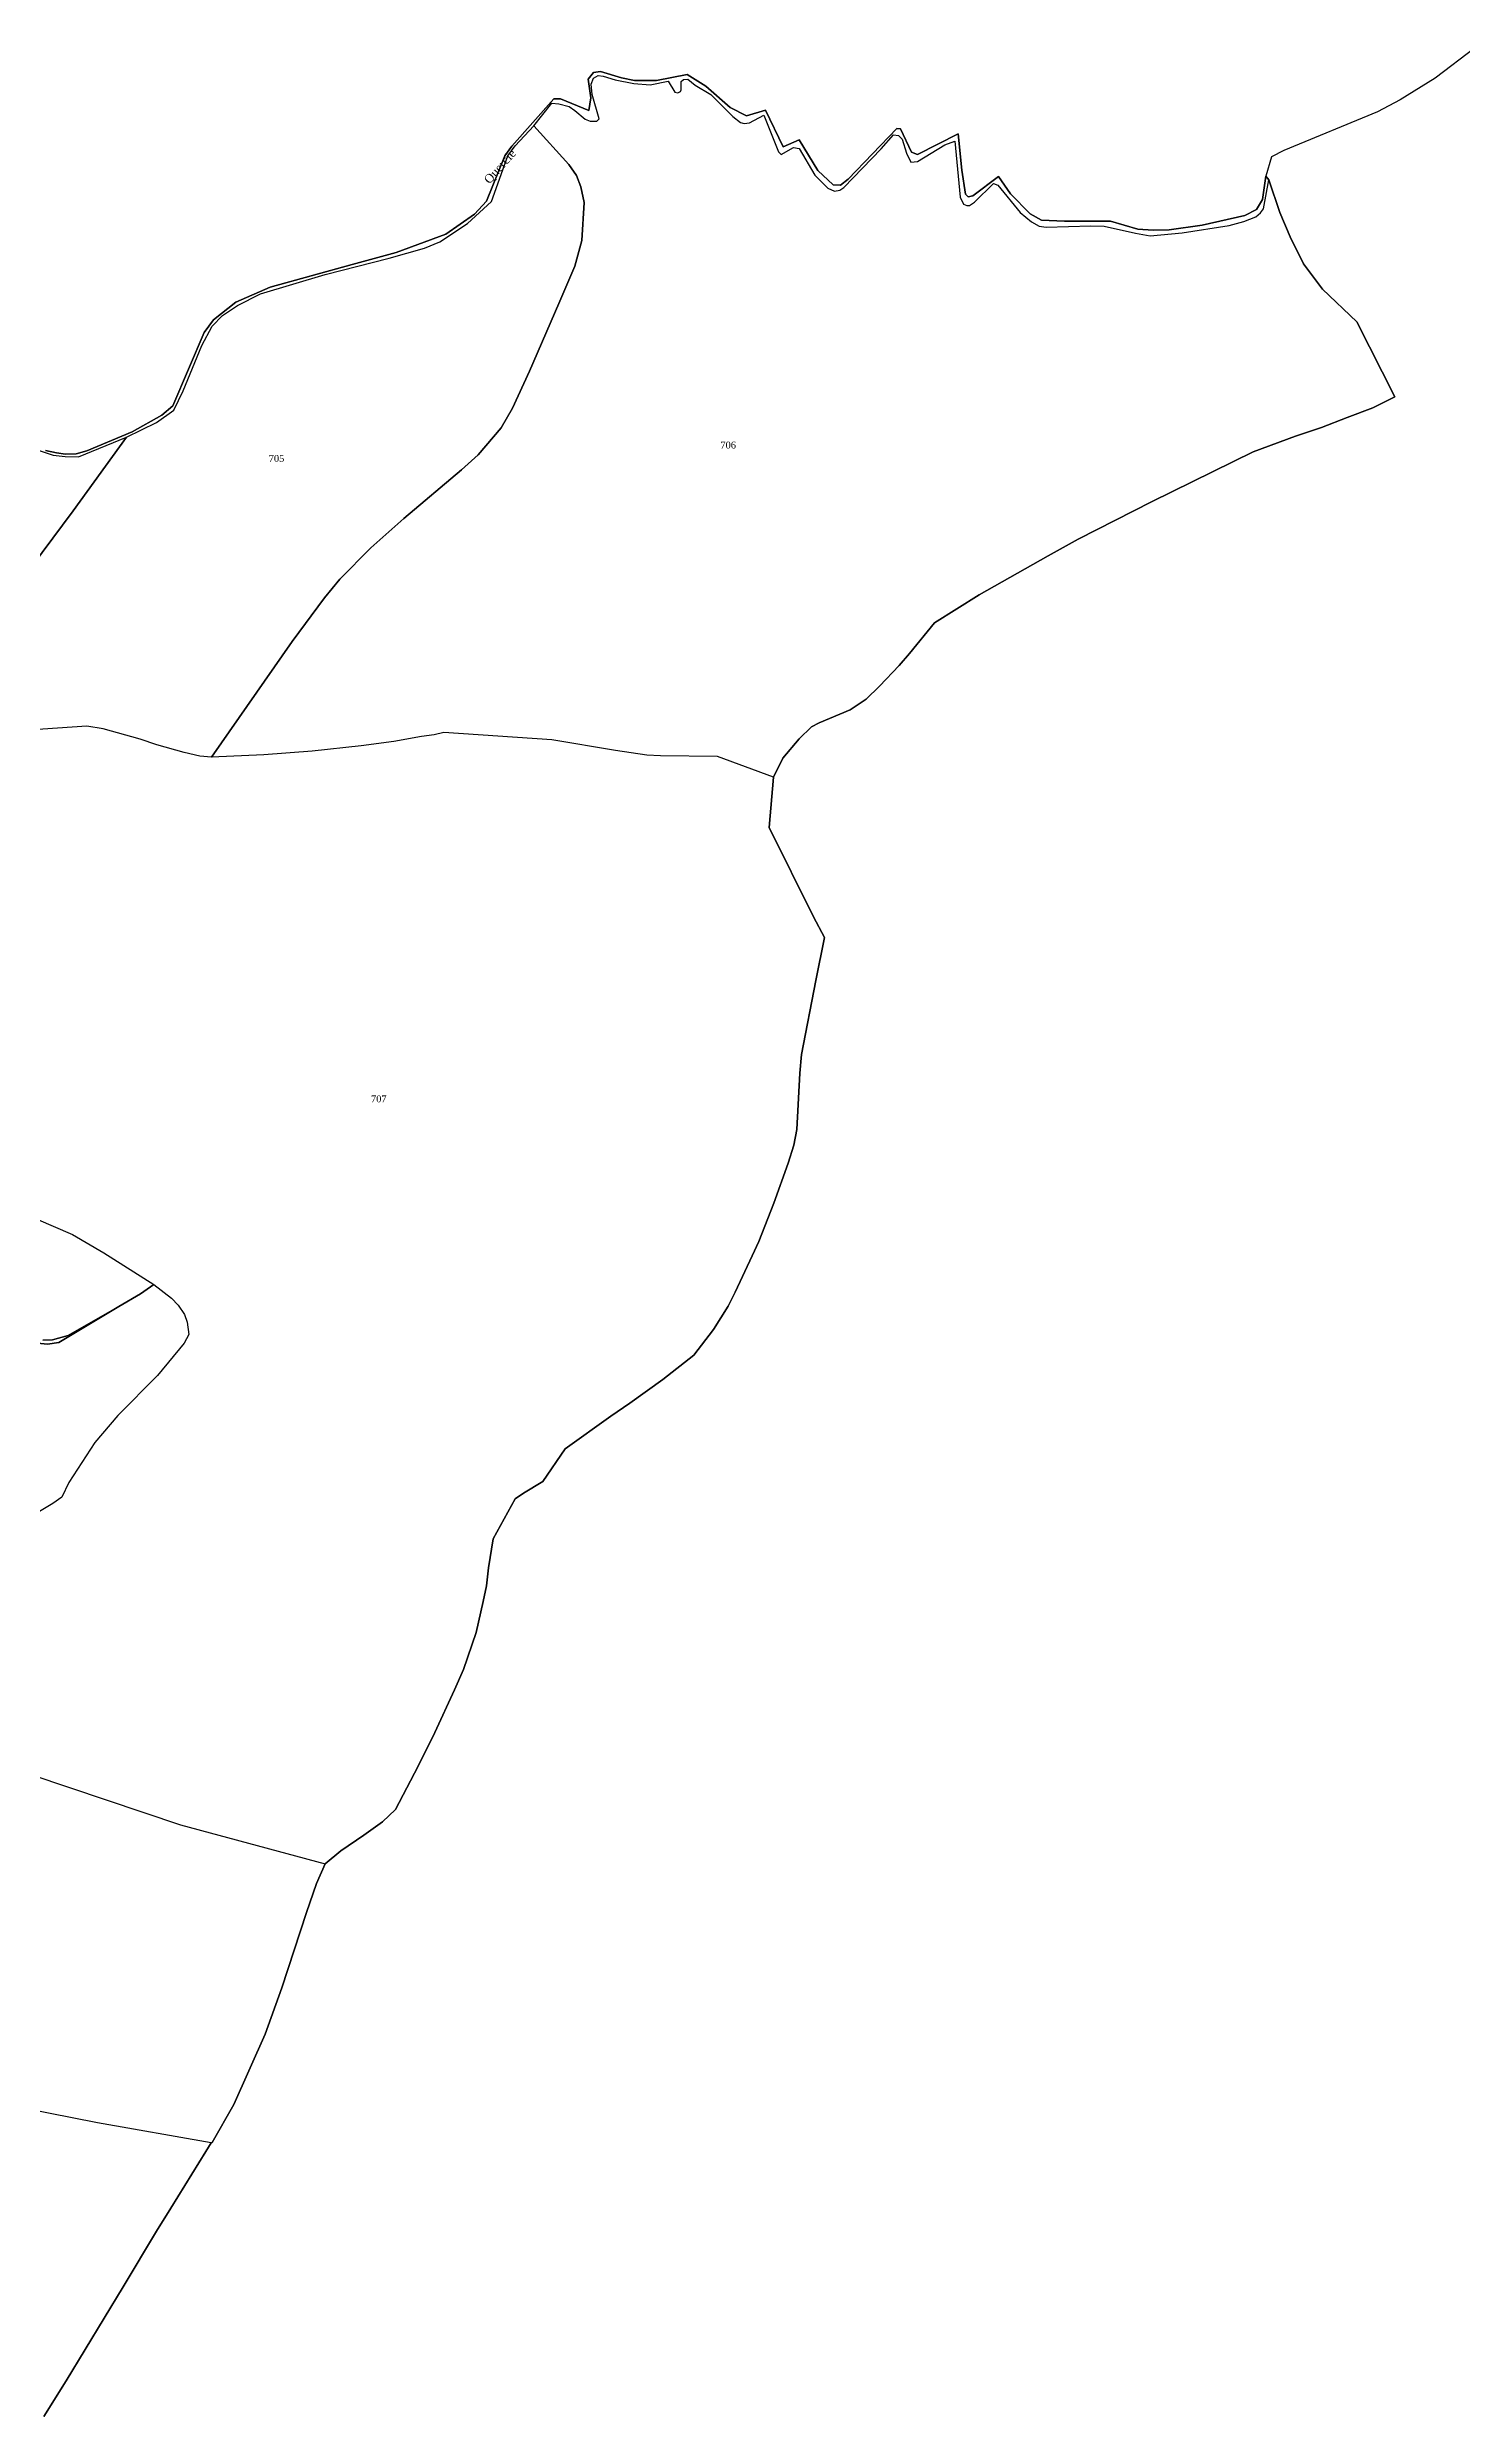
# Model space of a CAD drawing. Extents: x 1206804 to 1210977, y 6152742 to 6157901.
# Drawn here: x 1209822 to 1210234, y 6154712 to 6155403 of the extents above; entities that cross this region are included whole.
import ezdxf

# ---------------------------------------------------------------- set-up
doc = ezdxf.new("R2010")
doc.units = 0
doc.linetypes.add('CONTINU', pattern=[0])
for name, color, linetype in [('1LIEUDIT', 7, 'CONTINU'), ('1PARCELLE', 7, 'CONTINU'), ('1SECTION', 7, 'CONTINU'), ('1SUBDSECT', 7, 'CONTINU'), ('1TRONFLUV', 7, 'CONTINU'), ('1ZONCOMM', 7, 'CONTINU'), ('3PARCELLETEX', 7, 'CONTINU'), ('3ZONCOMMTEX', 7, 'CONTINU')]:
    doc.layers.add(name, color=color, linetype=linetype)
doc.styles.get("Standard").update_dxf_attribs({"font": 'Times New Roman'})

msp = doc.modelspace()

# ---------------------------------------------------------------- linework, layer by layer
at = {"layer": '1LIEUDIT'}
msp.add_lwpolyline([(1209821.18, 6155285.14), (1209824.32, 6155284.48), (1209826.97, 6155284.1), (1209830.11, 6155284.19), (1209833.17, 6155285.02), (1209846.35, 6155290.55), (1209855, 6155295.42), (1209858.21, 6155298.17), (1209867.39, 6155319.48), (1209870.06, 6155323.23), (1209876.6, 6155328.34), (1209886.61, 6155332.73), (1209910.53, 6155339.35), (1209923.26, 6155342.77), (1209937.75, 6155348.17), (1209946.11, 6155354), (1209949.63, 6155357.74), (1209954.99, 6155371.02), (1209957.05, 6155373.82), (1209969.22, 6155387.62), (1209971.16, 6155387.59), (1209979.4, 6155384.22), (1209980, 6155387.92), (1209979.23, 6155393.28), (1209980.82, 6155395.21), (1209982.83, 6155395.56), (1209988.94, 6155393.71), (1209992.77, 6155392.92), (1209999.17, 6155392.89), (1210008.05, 6155394.68), (1210013.5, 6155391.26), (1210020.64, 6155385.09), (1210025.33, 6155382.61), (1210030.95, 6155384.24), (1210036.03, 6155373.58), (1210040.7, 6155375.65), (1210046.18, 6155366.67), (1210050.58, 6155362.5), (1210052.76, 6155362.46), (1210054.97, 6155364.17), (1210069.15, 6155378.89), (1210070.26, 6155378.84), (1210073.44, 6155372.07), (1210075.22, 6155371.36), (1210087, 6155377.39), (1210088.14, 6155366.81), (1210089.14, 6155359.79), (1210089.95, 6155358.99), (1210091.28, 6155359.28), (1210098.77, 6155364.92), (1210102.33, 6155359.94), (1210108.01, 6155354.03), (1210111.28, 6155352.21), (1210118.02, 6155351.92), (1210131.43, 6155351.97), (1210139.43, 6155349.63), (1210143.81, 6155349.32), (1210148.51, 6155349.4), (1210158.12, 6155350.73), (1210170.56, 6155353.63), (1210173.98, 6155355.31), (1210175.72, 6155358.22), (1210176.7, 6155365.05), (1210177.55, 6155363.98), (1210180.74, 6155354.43), (1210183.79, 6155347.33), (1210187.61, 6155339.5), (1210193.21, 6155332.16), (1210203.22, 6155322.57), (1210214.27, 6155300.77), (1210207.89, 6155297.56), (1210200.38, 6155294.78), (1210192.85, 6155291.84), (1210185.3, 6155289.26), (1210172.97, 6155284.77), (1210143.52, 6155270.3), (1210122.04, 6155259.28), (1210113.26, 6155254.39), (1210093.14, 6155243.07), (1210080.18, 6155234.91), (1210072.9, 6155225.95), (1210069.84, 6155222.48), (1210064.16, 6155216.45), (1210060.2, 6155212.69), (1210055.59, 6155209.58), (1210046.56, 6155205.81), (1210044.28, 6155204.62), (1210040.72, 6155201.08), (1210035.95, 6155195.44), (1210033.19, 6155189.93), (1210032.01, 6155175.25), (1210044.89, 6155149.22), (1210048.08, 6155143.19), (1210045.56, 6155130.67), (1210041.4, 6155109.17), (1210040.93, 6155103.68), (1210040.08, 6155087.29), (1210039.12, 6155082.77), (1210037.52, 6155077.53), (1210033.38, 6155065.8), (1210028.93, 6155054.66), (1210027.02, 6155050.48), (1210022.04, 6155039.88), (1210019.99, 6155035.84), (1210015.8, 6155029.04), (1210010, 6155021.59), (1210000.95, 6155014.41), (1209991.36, 6155007.53), (1209985.87, 6155003.8), (1209972.54, 6154994.23), (1209966.02, 6154984.71), (1209960.41, 6154981.37), (1209957.94, 6154979.65), (1209951.61, 6154968.04), (1209950.24, 6154959.62), (1209949.61, 6154954.37), (1209948.67, 6154949.76), (1209946.64, 6154940.74), (1209942.96, 6154929.97), (1209940.25, 6154924.06), (1209934.54, 6154911.57), (1209929.72, 6154901.8), (1209923.14, 6154889.17), (1209919.3, 6154885.57), (1209913.87, 6154881.67), (1209907.14, 6154877.1), (1209902.64, 6154873.39), (1209900.12, 6154867.62), (1209897.18, 6154859.21), (1209890.01, 6154837.21), (1209885.1, 6154823.67), (1209875.96, 6154803.24), (1209869.68, 6154792.14), (1209869.37, 6154792.06), (1209867.89, 6154789.58), (1209857.69, 6154773.02), (1209853.5, 6154766.28), (1209843.77, 6154750.08), (1209827.13, 6154722.73), (1209820.7, 6154712.29)], dxfattribs=at)
at = {"layer": '1PARCELLE'}
msp.add_lwpolyline([(1210033.19, 6155189.93), (1210016.9, 6155196.01), (1210000.35, 6155196.21), (1209996.35, 6155196.35), (1209987.17, 6155197.69), (1209968.67, 6155200.87), (1209937.23, 6155202.94), (1209934.35, 6155202.28), (1209930.67, 6155201.81), (1209922.67, 6155200.34), (1209913.08, 6155199.04), (1209898.87, 6155197.55), (1209884.75, 6155196.42), (1209869.54, 6155195.8), (1209892.97, 6155229.51), (1209902.41, 6155242.18), (1209906.91, 6155247.65), (1209915.97, 6155256.79), (1209925.55, 6155265.35), (1209942.32, 6155279.45), (1209947.16, 6155283.84), (1209953.9, 6155291.68), (1209957.16, 6155297.49), (1209962.18, 6155308.24), (1209970.66, 6155327.95), (1209975.36, 6155338.84), (1209977.36, 6155346.29), (1209978.12, 6155357.4), (1209977.14, 6155361.93), (1209975.82, 6155365.26), (1209973.61, 6155368.46), (1209963.39, 6155379.7), (1209968.63, 6155386.31), (1209970.69, 6155386.09), (1209973.66, 6155385.34), (1209975.4, 6155384.21), (1209978.37, 6155381.66), (1209979.82, 6155381.09), (1209981.74, 6155381.09), (1209982.44, 6155381.8), (1209980.41, 6155388.8), (1209980.16, 6155391.89), (1209980.84, 6155393.62), (1209982.13, 6155394.35), (1209983.64, 6155394.19), (1209987.06, 6155393.09), (1209992.59, 6155392.01), (1209997.31, 6155391.67), (1210002.5, 6155392.75), (1210004.52, 6155389.56), (1210005.36, 6155389.34), (1210006.14, 6155389.71), (1210006.36, 6155390.21), (1210006.34, 6155392.6), (1210007, 6155393.21), (1210008.25, 6155393.3), (1210010.42, 6155391.59), (1210014.97, 6155388.8), (1210021.37, 6155382.39), (1210023.65, 6155380.69), (1210024.7, 6155380.37), (1210026.21, 6155380.61), (1210030.39, 6155382.81), (1210034.67, 6155372.14), (1210035.48, 6155371.32), (1210039.11, 6155373.38), (1210040.71, 6155373.11), (1210045.28, 6155365.38), (1210049.09, 6155361.58), (1210050.97, 6155360.65), (1210052.57, 6155360.96), (1210053.72, 6155361.76), (1210064.62, 6155373.04), (1210068.21, 6155377.08), (1210069.62, 6155376.88), (1210070.7, 6155375.86), (1210071.97, 6155371.77), (1210073.28, 6155369.15), (1210075.2, 6155369.31), (1210083.19, 6155374.15), (1210086.06, 6155375.29), (1210087.63, 6155358.94), (1210088.62, 6155356.91), (1210089.55, 6155356.5), (1210090.31, 6155356.52), (1210091.76, 6155357.5), (1210097.38, 6155362.96), (1210098.57, 6155362.42), (1210105.14, 6155354.43), (1210108.43, 6155351.76), (1210110.64, 6155350.51), (1210112.64, 6155350.16), (1210125.66, 6155350.59), (1210129.55, 6155350.51), (1210138.7, 6155348.42), (1210142.98, 6155347.64), (1210152.25, 6155348.55), (1210165.96, 6155350.68), (1210170.3, 6155351.82), (1210173.73, 6155353.21), (1210175.16, 6155354.38), (1210175.99, 6155355.57), (1210177.55, 6155363.98), (1210180.74, 6155354.43), (1210183.79, 6155347.33), (1210187.61, 6155339.5), (1210193.21, 6155332.16), (1210203.22, 6155322.57), (1210214.27, 6155300.77), (1210207.89, 6155297.56), (1210200.38, 6155294.78), (1210192.85, 6155291.84), (1210185.3, 6155289.26), (1210172.97, 6155284.77), (1210143.52, 6155270.3), (1210122.04, 6155259.28), (1210113.26, 6155254.39), (1210093.14, 6155243.07), (1210080.18, 6155234.91), (1210072.9, 6155225.95), (1210069.84, 6155222.48), (1210064.16, 6155216.45), (1210060.2, 6155212.69), (1210055.59, 6155209.58), (1210046.56, 6155205.81), (1210044.28, 6155204.62), (1210040.72, 6155201.08), (1210035.95, 6155195.44), (1210033.19, 6155189.93)], close=True, dxfattribs=at)
for points in [[(1209802.05, 6155231.1), (1209829.24, 6155267.57), (1209844.78, 6155289), (1209853.44, 6155293.27), (1209858.51, 6155296.83), (1209861.28, 6155302.51), (1209866.7, 6155315.74), (1209869.66, 6155321.38), (1209872.67, 6155324.44), (1209877.04, 6155327.39), (1209883.73, 6155330.74), (1209902.6, 6155336.43), (1209921.3, 6155341.12), (1209931.52, 6155344.08), (1209935.99, 6155345.94), (1209944.13, 6155351.22), (1209951.1, 6155357.63), (1209955.81, 6155371.02), (1209958, 6155373.86), (1209963.39, 6155379.7), (1209973.61, 6155368.46), (1209975.82, 6155365.26), (1209977.14, 6155361.93), (1209978.12, 6155357.4), (1209977.36, 6155346.29), (1209975.36, 6155338.84), (1209970.66, 6155327.95), (1209962.18, 6155308.24), (1209957.16, 6155297.49), (1209953.9, 6155291.68), (1209947.16, 6155283.84), (1209942.32, 6155279.45), (1209925.55, 6155265.35), (1209915.97, 6155256.79), (1209906.91, 6155247.65), (1209902.41, 6155242.18), (1209892.97, 6155229.51), (1209869.54, 6155195.8), (1209869.54, 6155195.8), (1209866.12, 6155196.08), (1209861.57, 6155197.16), (1209853.61, 6155199.36), (1209848.76, 6155201.04), (1209837.96, 6155204.07), (1209833.15, 6155204.83), (1209806.02, 6155202.93)], [(1209813.56, 6155287.02), (1209823.39, 6155283.73), (1209826.91, 6155283.33), (1209830.78, 6155283.28), (1209844.78, 6155289), (1209829.24, 6155267.57), (1209802.05, 6155231.1)], [(1209817.14, 6154899.28), (1209860.49, 6154884.7), (1209902.64, 6154873.39), (1209907.14, 6154877.1), (1209913.87, 6154881.67), (1209919.3, 6154885.57), (1209923.14, 6154889.17), (1209929.72, 6154901.8), (1209934.54, 6154911.57), (1209940.25, 6154924.06), (1209942.96, 6154929.97), (1209946.64, 6154940.74), (1209948.67, 6154949.76), (1209949.61, 6154954.37), (1209950.24, 6154959.62), (1209951.61, 6154968.04), (1209957.94, 6154979.65), (1209960.41, 6154981.37), (1209966.02, 6154984.71), (1209972.54, 6154994.23), (1209985.87, 6155003.8), (1209991.36, 6155007.53), (1210000.95, 6155014.41), (1210010, 6155021.59), (1210015.8, 6155029.04), (1210019.99, 6155035.84), (1210022.04, 6155039.88), (1210027.02, 6155050.48), (1210028.93, 6155054.66), (1210033.38, 6155065.8), (1210037.52, 6155077.53), (1210039.12, 6155082.77), (1210040.08, 6155087.29), (1210040.93, 6155103.68), (1210041.4, 6155109.17), (1210045.56, 6155130.67), (1210048.08, 6155143.19), (1210044.89, 6155149.22), (1210032.01, 6155175.25), (1210033.19, 6155189.93), (1210016.9, 6155196.01), (1210000.35, 6155196.21), (1209996.35, 6155196.35), (1209987.17, 6155197.69), (1209968.67, 6155200.87), (1209937.23, 6155202.94), (1209934.35, 6155202.28), (1209930.67, 6155201.81), (1209922.67, 6155200.34), (1209913.08, 6155199.04), (1209898.87, 6155197.55), (1209884.75, 6155196.42), (1209869.54, 6155195.8), (1209866.12, 6155196.08), (1209861.57, 6155197.16), (1209853.61, 6155199.36), (1209848.76, 6155201.04), (1209837.96, 6155204.07), (1209833.15, 6155204.83), (1209806.02, 6155202.93)], [(1209818.44, 6155061.31), (1209828.96, 6155056.66), (1209838.14, 6155051.34), (1209852.72, 6155042.1), (1209857.84, 6155038.2), (1209859.79, 6155036.07), (1209861.64, 6155033.41), (1209862.39, 6155031.12), (1209862.92, 6155027.57), (1209861.52, 6155025.08), (1209853.79, 6155015.6), (1209842.19, 6155004), (1209835.51, 6154996.13), (1209827.98, 6154984.45), (1209825.87, 6154980.22), (1209823.28, 6154978.35), (1209814.38, 6154972.99)], [(1209818.44, 6155061.31), (1209828.96, 6155056.66), (1209838.14, 6155051.34), (1209852.72, 6155042.1), (1209848.8, 6155039.38), (1209842.53, 6155035.73), (1209827.71, 6155027.26), (1209823.2, 6155026.04), (1209820.4, 6155025.94)], [(1209814.9, 6155025.43), (1209821.7, 6155024.76), (1209825.01, 6155025.2), (1209842.53, 6155035.73), (1209848.8, 6155039.38), (1209852.72, 6155042.1), (1209857.84, 6155038.2), (1209859.79, 6155036.07), (1209861.64, 6155033.41), (1209862.39, 6155031.12), (1209862.92, 6155027.57), (1209861.52, 6155025.08), (1209853.79, 6155015.6), (1209842.19, 6155004), (1209835.51, 6154996.13), (1209827.98, 6154984.45), (1209825.87, 6154980.22), (1209823.28, 6154978.35), (1209814.38, 6154972.99)], [(1209817.14, 6154899.28), (1209860.49, 6154884.7), (1209902.64, 6154873.39), (1209900.12, 6154867.62), (1209897.18, 6154859.21), (1209890.01, 6154837.21), (1209885.1, 6154823.67), (1209875.96, 6154803.24), (1209869.68, 6154792.14), (1209869.37, 6154792.06), (1209836.32, 6154797.84), (1209807.66, 6154803.49)], [(1209820.7, 6154712.29), (1209827.13, 6154722.73), (1209843.77, 6154750.08), (1209853.5, 6154766.28), (1209857.69, 6154773.02), (1209867.89, 6154789.58), (1209869.37, 6154792.06), (1209836.32, 6154797.84), (1209807.66, 6154803.49)]]:
    msp.add_lwpolyline(points, dxfattribs=at)
at = {"layer": '1SECTION'}
msp.add_lwpolyline([(1210237.78, 6155402.57), (1210226.04, 6155393.57), (1210215.79, 6155387.26), (1210209.22, 6155383.83), (1210181.92, 6155372.56), (1210178.34, 6155370.67), (1210176.7, 6155365.05), (1210175.72, 6155358.22), (1210173.98, 6155355.31), (1210170.56, 6155353.63), (1210158.12, 6155350.73), (1210148.51, 6155349.4), (1210143.81, 6155349.32), (1210139.43, 6155349.63), (1210131.43, 6155351.97), (1210118.02, 6155351.92), (1210111.28, 6155352.21), (1210108.01, 6155354.03), (1210102.33, 6155359.94), (1210098.77, 6155364.92), (1210091.28, 6155359.28), (1210089.95, 6155358.99), (1210089.14, 6155359.79), (1210088.14, 6155366.81), (1210087, 6155377.39), (1210075.22, 6155371.36), (1210073.44, 6155372.07), (1210070.26, 6155378.84), (1210069.15, 6155378.89), (1210054.97, 6155364.17), (1210052.76, 6155362.46), (1210050.58, 6155362.5), (1210046.18, 6155366.67), (1210040.7, 6155375.65), (1210036.03, 6155373.58), (1210030.95, 6155384.24), (1210025.33, 6155382.61), (1210020.64, 6155385.09), (1210013.5, 6155391.26), (1210008.05, 6155394.68), (1209999.17, 6155392.89), (1209992.77, 6155392.92), (1209988.94, 6155393.71), (1209982.83, 6155395.56), (1209980.82, 6155395.21), (1209979.23, 6155393.28), (1209980, 6155387.92), (1209979.4, 6155384.22), (1209971.16, 6155387.59), (1209969.22, 6155387.62), (1209957.05, 6155373.82), (1209954.99, 6155371.02), (1209949.63, 6155357.74), (1209946.11, 6155354), (1209937.75, 6155348.17), (1209923.26, 6155342.77), (1209910.53, 6155339.35), (1209886.61, 6155332.73), (1209876.6, 6155328.34), (1209870.06, 6155323.23), (1209867.39, 6155319.48), (1209858.21, 6155298.17), (1209855, 6155295.42), (1209846.35, 6155290.55), (1209833.17, 6155285.02), (1209830.11, 6155284.19), (1209826.97, 6155284.1), (1209824.32, 6155284.48), (1209821.18, 6155285.14)], dxfattribs=at)
at = {"layer": '1SUBDSECT'}
msp.add_lwpolyline([(1209820.7, 6154712.29), (1209827.13, 6154722.73), (1209843.77, 6154750.08), (1209853.5, 6154766.28), (1209857.69, 6154773.02), (1209867.89, 6154789.58), (1209869.37, 6154792.06), (1209869.68, 6154792.14), (1209875.96, 6154803.24), (1209885.1, 6154823.67), (1209890.01, 6154837.21), (1209897.18, 6154859.21), (1209900.12, 6154867.62), (1209902.64, 6154873.39), (1209907.14, 6154877.1), (1209913.87, 6154881.67), (1209919.3, 6154885.57), (1209923.14, 6154889.17), (1209929.72, 6154901.8), (1209934.54, 6154911.57), (1209940.25, 6154924.06), (1209942.96, 6154929.97), (1209946.64, 6154940.74), (1209948.67, 6154949.76), (1209949.61, 6154954.37), (1209950.24, 6154959.62), (1209951.61, 6154968.04), (1209957.94, 6154979.65), (1209960.41, 6154981.37), (1209966.02, 6154984.71), (1209972.54, 6154994.23), (1209985.87, 6155003.8), (1209991.36, 6155007.53), (1210000.95, 6155014.41), (1210010, 6155021.59), (1210015.8, 6155029.04), (1210019.99, 6155035.84), (1210022.04, 6155039.88), (1210027.02, 6155050.48), (1210028.93, 6155054.66), (1210033.38, 6155065.8), (1210037.52, 6155077.53), (1210039.12, 6155082.77), (1210040.08, 6155087.29), (1210040.93, 6155103.68), (1210041.4, 6155109.17), (1210045.56, 6155130.67), (1210048.08, 6155143.19), (1210044.89, 6155149.22), (1210032.01, 6155175.25), (1210033.19, 6155189.93), (1210035.95, 6155195.44), (1210040.72, 6155201.08), (1210044.28, 6155204.62), (1210046.56, 6155205.81), (1210055.59, 6155209.58), (1210060.2, 6155212.69), (1210064.16, 6155216.45), (1210069.84, 6155222.48), (1210072.9, 6155225.95), (1210080.18, 6155234.91), (1210093.14, 6155243.07), (1210113.26, 6155254.39), (1210122.04, 6155259.28), (1210143.52, 6155270.3), (1210172.97, 6155284.77), (1210185.3, 6155289.26), (1210192.85, 6155291.84), (1210200.38, 6155294.78), (1210207.89, 6155297.56), (1210214.27, 6155300.77), (1210203.22, 6155322.57), (1210193.21, 6155332.16), (1210187.61, 6155339.5), (1210183.79, 6155347.33), (1210180.74, 6155354.43), (1210177.55, 6155363.98), (1210176.7, 6155365.05), (1210175.72, 6155358.22), (1210173.98, 6155355.31), (1210170.56, 6155353.63), (1210158.12, 6155350.73), (1210148.51, 6155349.4), (1210143.81, 6155349.32), (1210139.43, 6155349.63), (1210131.43, 6155351.97), (1210118.02, 6155351.92), (1210111.28, 6155352.21), (1210108.01, 6155354.03), (1210102.33, 6155359.94), (1210098.77, 6155364.92), (1210091.28, 6155359.28), (1210089.95, 6155358.99), (1210089.14, 6155359.79), (1210088.14, 6155366.81), (1210087, 6155377.39), (1210075.22, 6155371.36), (1210073.44, 6155372.07), (1210070.26, 6155378.84), (1210069.15, 6155378.89), (1210054.97, 6155364.17), (1210052.76, 6155362.46), (1210050.58, 6155362.5), (1210046.18, 6155366.67), (1210040.7, 6155375.65), (1210036.03, 6155373.58), (1210030.95, 6155384.24), (1210025.33, 6155382.61), (1210020.64, 6155385.09), (1210013.5, 6155391.26), (1210008.05, 6155394.68), (1209999.17, 6155392.89), (1209992.77, 6155392.92), (1209988.94, 6155393.71), (1209982.83, 6155395.56), (1209980.82, 6155395.21), (1209979.23, 6155393.28), (1209980, 6155387.92), (1209979.4, 6155384.22), (1209971.16, 6155387.59), (1209969.22, 6155387.62), (1209957.05, 6155373.82), (1209954.99, 6155371.02), (1209949.63, 6155357.74), (1209946.11, 6155354), (1209937.75, 6155348.17), (1209923.26, 6155342.77), (1209910.53, 6155339.35), (1209886.61, 6155332.73), (1209876.6, 6155328.34), (1209870.06, 6155323.23), (1209867.39, 6155319.48), (1209858.21, 6155298.17), (1209855, 6155295.42), (1209846.35, 6155290.55), (1209833.17, 6155285.02), (1209830.11, 6155284.19), (1209826.97, 6155284.1), (1209824.32, 6155284.48), (1209821.18, 6155285.14)], dxfattribs=at)
at = {"layer": '1TRONFLUV'}
msp.add_lwpolyline([(1209820.4, 6155025.94), (1209823.2, 6155026.04), (1209827.71, 6155027.26), (1209842.53, 6155035.73), (1209825.01, 6155025.2), (1209821.7, 6155024.76), (1209814.9, 6155025.43)], dxfattribs=at)
at = {"layer": '1ZONCOMM'}
msp.add_lwpolyline([(1209821.18, 6155285.14), (1209824.32, 6155284.48), (1209826.97, 6155284.1), (1209830.11, 6155284.19), (1209833.17, 6155285.02), (1209846.35, 6155290.55), (1209855, 6155295.42), (1209858.21, 6155298.17), (1209867.39, 6155319.48), (1209870.06, 6155323.23), (1209876.6, 6155328.34), (1209886.61, 6155332.73), (1209910.53, 6155339.35), (1209923.26, 6155342.77), (1209937.75, 6155348.17), (1209946.11, 6155354), (1209949.63, 6155357.74), (1209954.99, 6155371.02), (1209957.05, 6155373.82), (1209969.22, 6155387.62), (1209971.16, 6155387.59), (1209979.4, 6155384.22), (1209980, 6155387.92), (1209979.23, 6155393.28), (1209980.82, 6155395.21), (1209982.83, 6155395.56), (1209988.94, 6155393.71), (1209992.77, 6155392.92), (1209999.17, 6155392.89), (1210008.05, 6155394.68), (1210013.5, 6155391.26), (1210020.64, 6155385.09), (1210025.33, 6155382.61), (1210030.95, 6155384.24), (1210036.03, 6155373.58), (1210040.7, 6155375.65), (1210046.18, 6155366.67), (1210050.58, 6155362.5), (1210052.76, 6155362.46), (1210054.97, 6155364.17), (1210069.15, 6155378.89), (1210070.26, 6155378.84), (1210073.44, 6155372.07), (1210075.22, 6155371.36), (1210087, 6155377.39), (1210088.14, 6155366.81), (1210089.14, 6155359.79), (1210089.95, 6155358.99), (1210091.28, 6155359.28), (1210098.77, 6155364.92), (1210102.33, 6155359.94), (1210108.01, 6155354.03), (1210111.28, 6155352.21), (1210118.02, 6155351.92), (1210131.43, 6155351.97), (1210139.43, 6155349.63), (1210143.81, 6155349.32), (1210148.51, 6155349.4), (1210158.12, 6155350.73), (1210170.56, 6155353.63), (1210173.98, 6155355.31), (1210175.72, 6155358.22), (1210176.7, 6155365.05)], dxfattribs=at)

# ---------------------------------------------------------------- texts
at = {"layer": '3PARCELLETEX'}
for s, p in [('705', (1209886.18, 6155281.81)), ('706', (1210017.77, 6155285.7)), ('707', (1209915.98, 6155095.23))]:
    msp.add_text(s, height=2, dxfattribs=at).set_placement(p)
at = {"layer": '3ZONCOMMTEX'}
msp.add_text('Quercie', height=2.5, rotation=48.5, dxfattribs=at).set_placement((1209950.48, 6155362.59))

doc.saveas('drawing.dxf')
